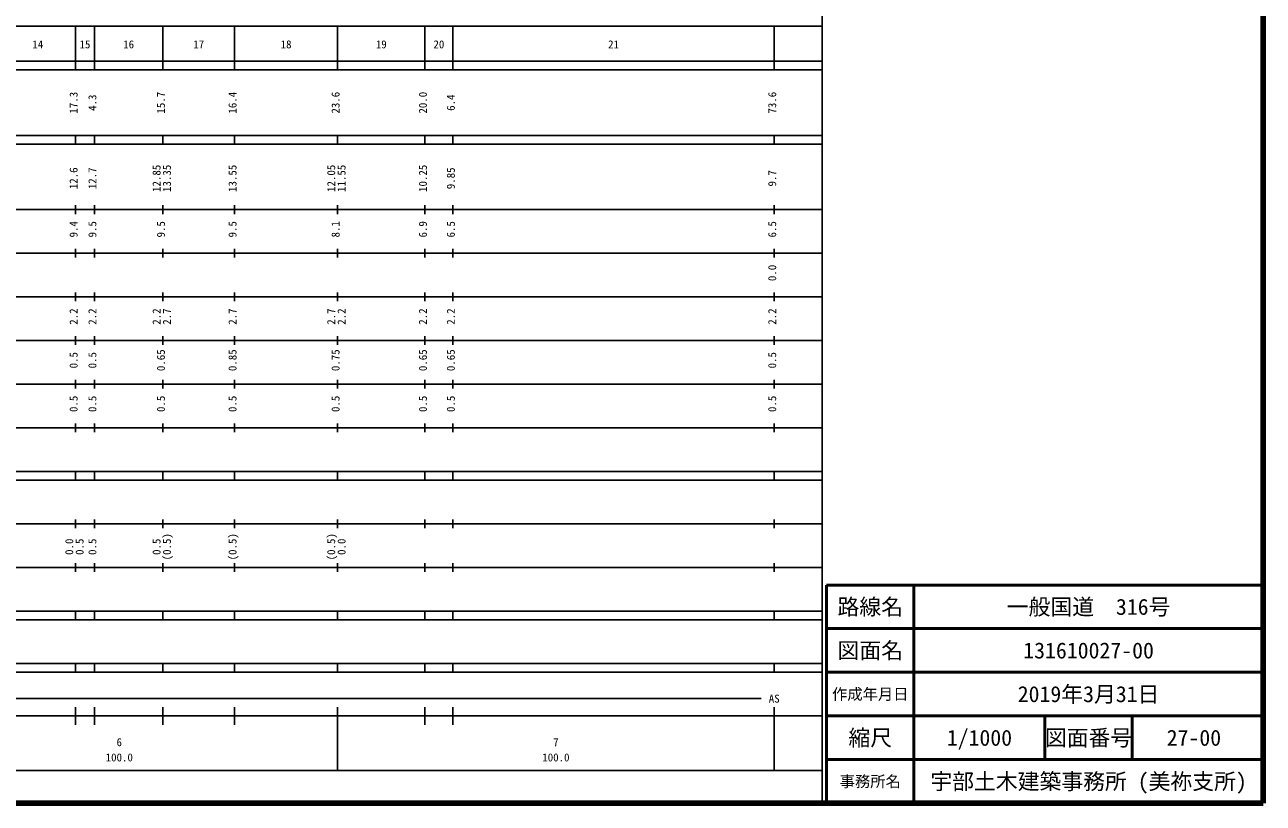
# Model space of a CAD drawing. Units: millimetres on the paper, enlarged 1000 times. Extents: x 40000 to 680000, y 20000 to 380000.
# Drawn here: x 396354 to 680000, y 20000 to 198357 of the extents above; entities that cross this region are included whole.
import ezdxf
from ezdxf.enums import TextEntityAlignment as Align

# ---------------------------------------------------------------- set-up
doc = ezdxf.new("R2010")
doc.units = ezdxf.units.MM
doc.header["$LTSCALE"] = 1000
doc.layers.add('作業ﾚｲﾔ1', color=7, linetype='Continuous', lineweight=25)
doc.styles.add('ＭＳ ゴシック', font='')
doc.styles.get('ＭＳ ゴシック').set_extended_font_data('MS Gothic')

msp = doc.modelspace()

# ---------------------------------------------------------------- linework, layer by layer
at = {"layer": '作業ﾚｲﾔ1', "lineweight": 140}
for p, q in [((680000, 20000), (680000, 380000)), ((40000, 20000), (680000, 20000))]:
    msp.add_line(p, q, dxfattribs=at)
at = {"layer": '作業ﾚｲﾔ1'}
for p, q in [((579000, 20000), (579000, 370000)), ((68000, 198000), (579000, 198000)), ((408000, 188000), (408000, 198000)), ((412300, 188000), (412300, 198000)), ((428000, 188000), (428000, 198000)), ((444400, 188000), (444400, 198000)), ((468000, 188000), (468000, 198000)), ((488000, 188000), (488000, 198000)), ((494400, 188000), (494400, 198000)), ((568000, 188000), (568000, 198000)), ((40000, 190000), (579000, 190000)), ((40000, 188000), (579000, 188000)), ((40000, 173000), (579000, 173000)), ((40000, 171000), (579000, 171000)), ((408000, 171000), (408000, 173000)), ((412300, 171000), (412300, 173000)), ((428000, 171000), (428000, 173000)), ((444400, 171000), (444400, 173000)), ((468000, 171000), (468000, 173000)), ((488000, 171000), (488000, 173000)), ((494400, 171000), (494400, 173000)), ((568000, 171000), (568000, 173000)), ((408000, 155000), (408000, 157000)), ((412300, 155000), (412300, 157000)), ((428000, 155000), (428000, 157000)), ((444400, 155000), (444400, 157000)), ((468000, 155000), (468000, 157000)), ((488000, 155000), (488000, 157000)), ((494400, 155000), (494400, 157000)), ((568000, 155000), (568000, 157000)), ((40000, 156000), (579000, 156000)), ((46000, 146000), (579000, 146000)), ((408000, 145000), (408000, 147000)), ((412300, 145000), (412300, 147000)), ((428000, 145000), (428000, 147000)), ((444400, 145000), (444400, 147000)), ((468000, 145000), (468000, 147000)), ((488000, 145000), (488000, 147000)), ((494400, 145000), (494400, 147000)), ((568000, 145000), (568000, 147000)), ((408000, 135000), (408000, 137000)), ((412300, 135000), (412300, 137000)), ((428000, 135000), (428000, 137000)), ((444400, 135000), (444400, 137000)), ((468000, 135000), (468000, 137000)), ((488000, 135000), (488000, 137000)), ((494400, 135000), (494400, 137000)), ((568000, 135000), (568000, 137000)), ((52000, 136000), (579000, 136000)), ((46000, 126000), (579000, 126000)), ((408000, 125000), (408000, 127000)), ((412300, 125000), (412300, 127000)), ((428000, 125000), (428000, 127000)), ((444400, 125000), (444400, 127000)), ((468000, 125000), (468000, 127000)), ((488000, 125000), (488000, 127000)), ((494400, 125000), (494400, 127000)), ((568000, 125000), (568000, 127000)), ((408000, 115000), (408000, 117000)), ((412300, 115000), (412300, 117000)), ((428000, 115000), (428000, 117000)), ((444400, 115000), (444400, 117000)), ((468000, 115000), (468000, 117000)), ((488000, 115000), (488000, 117000)), ((494400, 115000), (494400, 117000)), ((568000, 115000), (568000, 117000)), ((52000, 116000), (579000, 116000)), ((46000, 106000), (579000, 106000)), ((408000, 105000), (408000, 107000)), ((412300, 105000), (412300, 107000)), ((428000, 105000), (428000, 107000)), ((444400, 105000), (444400, 107000)), ((468000, 105000), (468000, 107000)), ((488000, 105000), (488000, 107000)), ((494400, 105000), (494400, 107000)), ((568000, 105000), (568000, 107000)), ((40000, 96000), (579000, 96000)), ((40000, 94000), (579000, 94000)), ((408000, 94000), (408000, 96000)), ((412300, 94000), (412300, 96000)), ((428000, 94000), (428000, 96000)), ((444400, 94000), (444400, 96000)), ((468000, 94000), (468000, 96000)), ((488000, 94000), (488000, 96000)), ((494400, 94000), (494400, 96000)), ((568000, 94000), (568000, 96000)), ((49000, 84000), (579000, 84000)), ((408000, 83000), (408000, 85000)), ((412300, 83000), (412300, 85000)), ((428000, 83000), (428000, 85000)), ((444400, 83000), (444400, 85000)), ((468000, 83000), (468000, 85000)), ((488000, 83000), (488000, 85000)), ((494400, 83000), (494400, 85000)), ((568000, 83000), (568000, 85000)), ((40000, 74000), (579000, 74000)), ((408000, 73000), (408000, 75000)), ((412300, 73000), (412300, 75000)), ((428000, 73000), (428000, 75000)), ((444400, 73000), (444400, 75000)), ((468000, 73000), (468000, 75000)), ((488000, 73000), (488000, 75000)), ((494400, 73000), (494400, 75000)), ((568000, 73000), (568000, 75000)), ((40000, 64000), (579000, 64000)), ((408000, 62000), (408000, 64000)), ((412300, 62000), (412300, 64000)), ((428000, 62000), (428000, 64000)), ((444400, 62000), (444400, 64000)), ((468000, 62000), (468000, 64000)), ((488000, 62000), (488000, 64000)), ((494400, 62000), (494400, 64000)), ((568000, 62000), (568000, 64000)), ((40000, 62000), (579000, 62000)), ((40000, 52000), (579000, 52000)), ((408000, 50000), (408000, 52000)), ((412300, 50000), (412300, 52000)), ((428000, 50000), (428000, 52000)), ((444400, 50000), (444400, 52000)), ((468000, 50000), (468000, 52000)), ((488000, 50000), (488000, 52000)), ((494400, 50000), (494400, 52000)), ((568000, 50000), (568000, 52000)), ((40000, 50000), (579000, 50000)), ((71000, 44000), (565000, 44000)), ((40000, 40000), (579000, 40000)), ((408000, 38000), (408000, 42000)), ((412300, 38000), (412300, 42000)), ((428000, 38000), (428000, 42000)), ((444400, 38000), (444400, 42000)), ((468000, 27500), (468000, 42000)), ((488000, 38000), (488000, 42000)), ((494400, 38000), (494400, 42000)), ((568000, 27500), (568000, 42000)), ((68000, 27500), (579000, 27500))]:
    msp.add_line(p, q, dxfattribs=at)
at = {"layer": '作業ﾚｲﾔ1', "lineweight": 50}
for p, q in [((680000, 70000), (580000, 70000)), ((580000, 70000), (580000, 20000)), ((600000, 70000), (600000, 20000)), ((680000, 60000), (580000, 60000)), ((680000, 50000), (580000, 50000)), ((680000, 40000), (580000, 40000)), ((630000, 40000), (630000, 30000)), ((650000, 40000), (650000, 30000)), ((680000, 30000), (580000, 30000))]:
    msp.add_line(p, q, dxfattribs=at)

# ---------------------------------------------------------------- texts
at = {"layer": '作業ﾚｲﾔ1', "style": 'ＭＳ ゴシック'}
for s, p in [('14', (399350, 192405)), ('15', (410150, 192405)), ('16', (420150, 192405)), ('17', (436200, 192405)), ('18', (456200, 192405)), ('19', (478000, 192405)), ('20', (491200, 192405)), ('21', (531200, 192405)), ('AS', (568000, 42500)), ('6', (418000, 32523)), ('7', (518000, 32523)), ('100.0', (418000, 29033)), ('100.0', (518000, 29033))]:
    msp.add_text(s, height=1833, dxfattribs=at).set_placement(p, align=Align.BOTTOM_CENTER)
for s, p in [('17.3', (409000, 180500)), ('4.3', (413300, 180500)), ('15.7', (429000, 180500)), ('16.4', (445400, 180500)), ('23.6', (469000, 180500)), ('20.0', (489000, 180500)), ('6.4', (495400, 180500)), ('73.6', (569000, 180500)), ('12.6', (409000, 163174)), ('12.7', (413300, 163174)), ('12.85', (428000, 163174)), ('13.35', (430370, 163174)), ('13.55', (445400, 163174)), ('12.05', (468000, 163174)), ('11.55', (470370, 163174)), ('10.25', (489000, 163174)), ('9.85', (495400, 163174)), ('9.7', (569000, 163174)), ('9.4', (409000, 151500)), ('9.5', (413300, 151500)), ('9.5', (429000, 151500)), ('9.5', (445400, 151500)), ('8.1', (469000, 151500)), ('6.9', (489000, 151500)), ('6.5', (495400, 151500)), ('6.5', (569000, 151500)), ('0.0', (569000, 141500)), ('2.2', (409000, 131500)), ('2.2', (413300, 131500)), ('2.2', (428000, 131500)), ('2.7', (430370, 131500)), ('2.7', (445400, 131500)), ('2.7', (468000, 131500)), ('2.2', (470370, 131500)), ('2.2', (489000, 131500)), ('2.2', (495400, 131500)), ('2.2', (569000, 131500)), ('0.5', (409000, 121500)), ('0.5', (413300, 121500)), ('0.65', (429000, 121500)), ('0.85', (445400, 121500)), ('0.75', (469000, 121500)), ('0.65', (489000, 121500)), ('0.65', (495400, 121500)), ('0.5', (569000, 121500)), ('0.5', (409000, 111500)), ('0.5', (413300, 111500)), ('0.5', (429000, 111500)), ('0.5', (445400, 111500)), ('0.5', (469000, 111500)), ('0.5', (489000, 111500)), ('0.5', (495400, 111500)), ('0.5', (569000, 111500)), ('0.0', (408000, 78764)), ('0.5', (410370, 78764)), ('0.5', (413300, 78764)), ('0.5', (428000, 78764)), ('(0.5)', (430370, 78764)), ('(0.5)', (445400, 78764)), ('(0.5)', (468000, 78764)), ('0.0', (470370, 78764))]:
    msp.add_text(s, height=1833, rotation=90, dxfattribs=at).set_placement(p, align=Align.BOTTOM_CENTER)
for s, height, p in [('路線名', 3666, (590000, 65000)), ('路線名', 3666, (590000, 65000)), ('一般国道\u3000316号', 3666, (640000, 65000)), ('図面名', 3666, (590000, 55000)), ('図面名', 3666, (590000, 55000)), ('131610027-00', 3666, (640000, 55000)), ('作成年月日', 2566, (590000, 45000)), ('作成年月日', 2566, (590000, 45000)), ('2019年3月31日', 3666, (640000, 45000)), ('縮尺', 3666, (590000, 35000)), ('縮尺', 3666, (590000, 35000)), ('1/1000', 3666, (615000, 35000)), ('図面番号', 3666, (640000, 35000)), ('図面番号', 3666, (640000, 35000)), ('27-00', 3666, (664125, 35000)), ('事務所名', 2566, (590000, 25000)), ('事務所名', 2566, (590000, 25000)), ('宇部土木建築事務所 (美祢支所)', 3666, (640000, 25000))]:
    msp.add_text(s, height=height, dxfattribs=at).set_placement(p, align=Align.MIDDLE_CENTER)

doc.saveas('drawing.dxf')
